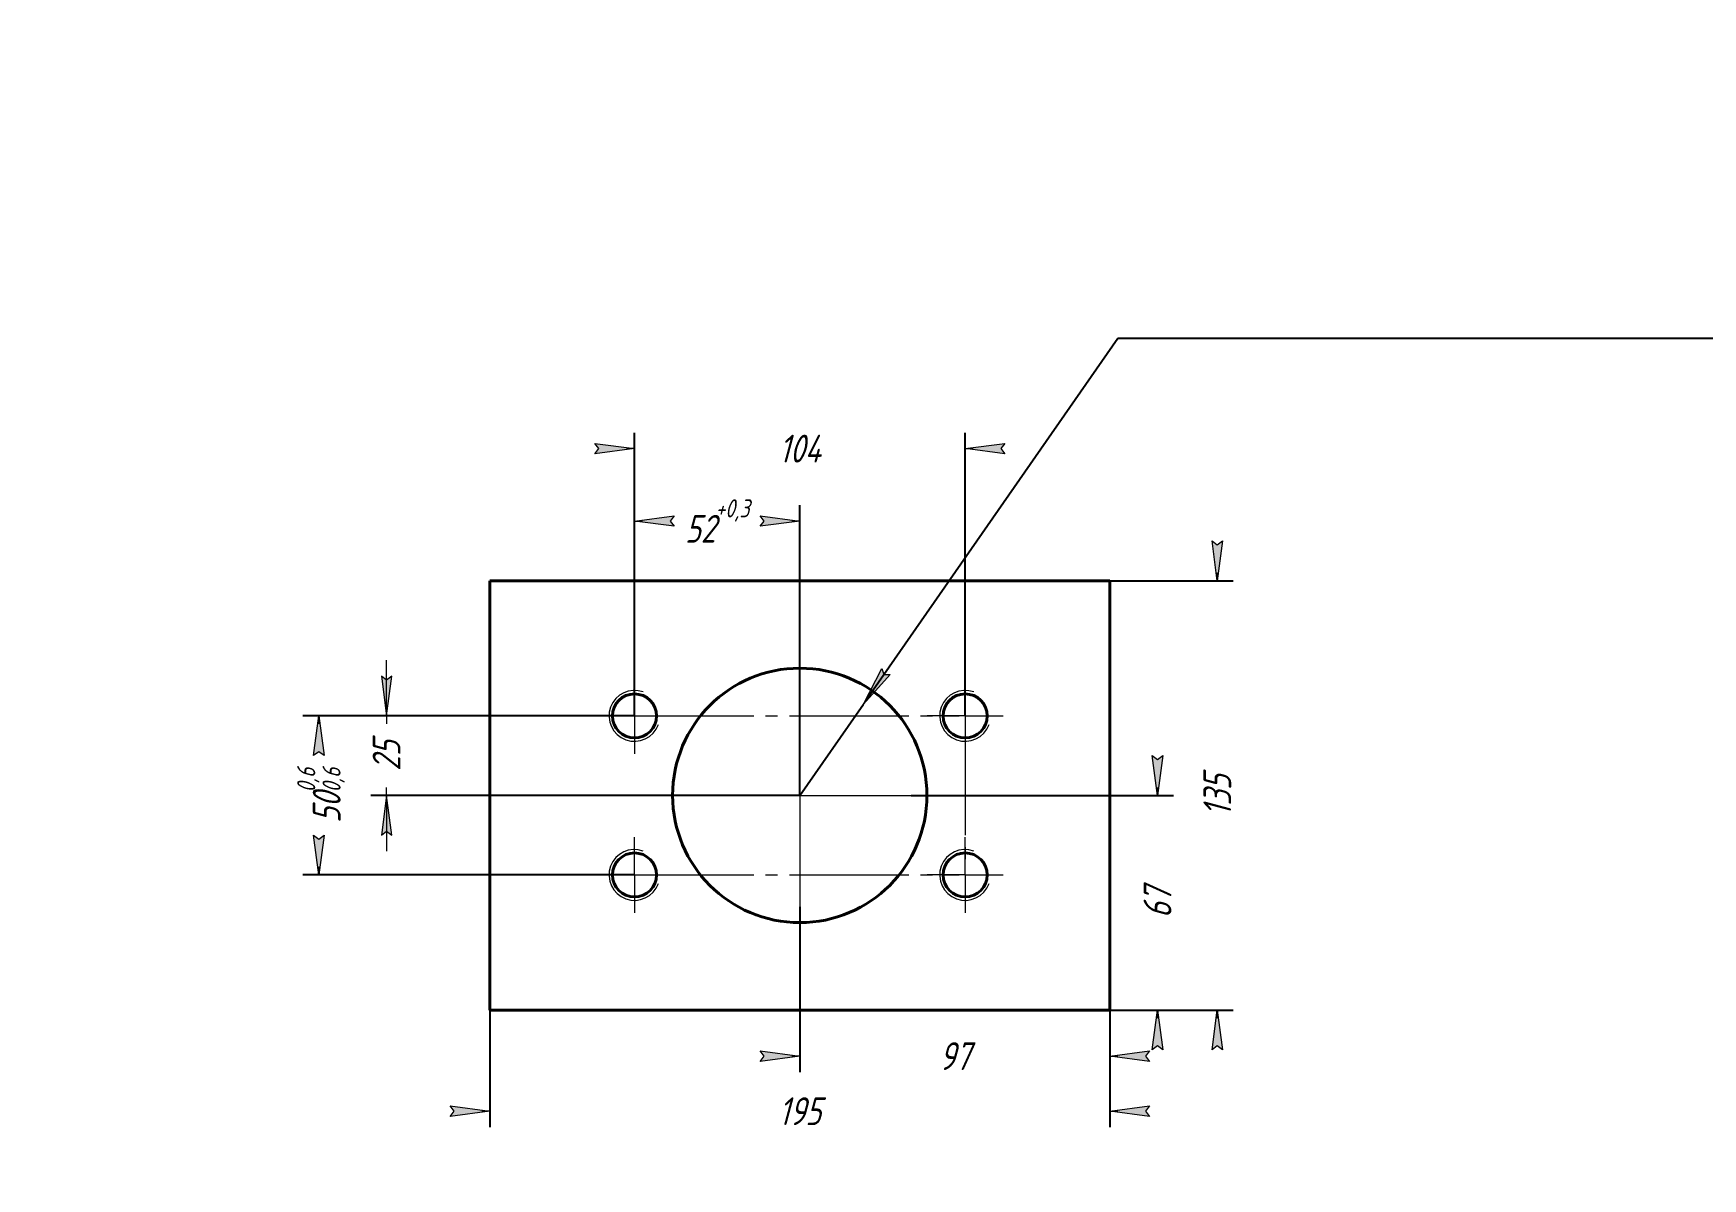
# Model space of a CAD drawing. Header units: millimetres. Extents: x 0 to 210, y 0 to 297.
# Drawn here: x 0 to 210, y 153 to 297 of the extents above; entities that cross this region are included whole.
import ezdxf

# ---------------------------------------------------------------- set-up
doc = ezdxf.new("R2010")
doc.units = ezdxf.units.MM
for name, pattern in [('K5LT_AXLED', [19.5, 15, -1.5, 1.5, -1.5]), ('K5LT_BASIC', [0]), ('K5LT_THIN', [0])]:
    doc.linetypes.add(name, pattern=pattern)
doc.layers.add('Системный слой', color=7, linetype='Continuous')
doc.styles.add('KDIMTEXTSTYLE', font='GOST_AU.SHX', dxfattribs={"width": 0.96, "oblique": 15, "height": 5})
doc.dimstyles.new('KDIMSTYLE (0.40)', dxfattribs={"dimtxt": 5, "dimasz": 1, "dimexe": 2, "dimexo": 0.0625, "dimgap": 1, "dimtad": 1, "dimlfac": 2.5, "dimtxsty": 'KDIMTEXTSTYLE', "dimsah": 1, "dimcen": 0.09, "dimdle": 1, "dimadec": 0, "dimazin": 0, "dimtfac": 0.667, "dimtmove": 0, "dimatfit": 3, "dimfxl": 1, "dimtvp": 1, "dimtolj": 1, "dimtzin": 0, "dimarcsym": 0})

# ---------------------------------------------------------------- blocks, each defined once
blk = doc.blocks.new('U5')
at = {"layer": 'Системный слой', "color": 30, "linetype": 'K5LT_AXLED', "lineweight": 18, "true_color": 0xff8000}
for q in [(96.41991050763488, 219.1622222804945), (78.41991050763488, 201.1622222804945), (114.4199105076349, 201.1622222804945), (96.41991050763488, 183.1622222804945)]:
    blk.add_line((96.41991050763488, 201.1622222804945), q, dxfattribs=at)
blk = doc.blocks.new('U6')
at = {"layer": 'Системный слой', "color": 30, "linetype": 'K5LT_AXLED', "lineweight": 18, "true_color": 0xff8000}
for q in [(96.41991050763488, 219.1622222804945), (78.41991050763488, 201.1622222804945), (114.4199105076349, 201.1622222804945), (96.41991050763488, 183.1622222804945)]:
    blk.add_line((96.41991050763488, 201.1622222804945), q, dxfattribs=at)
blk = doc.blocks.new('U7')
at = {"layer": 'Системный слой', "color": 30, "linetype": 'K5LT_AXLED', "lineweight": 18, "true_color": 0xff8000}
for q in [(75.61991050763487, 215.9292095784945), (70.85292320963487, 211.1622222804945), (116.4529232096349, 211.1622222804945), (75.61991050763487, 206.3952349824945)]:
    blk.add_line((75.61991050763487, 211.1622222804945), q, dxfattribs=at)
blk = doc.blocks.new('U8')
at = {"layer": 'Системный слой', "color": 30, "linetype": 'K5LT_AXLED', "lineweight": 18, "true_color": 0xff8000}
for q in [(75.61991050763487, 195.9292095784945), (70.85292320963487, 191.1622222804945), (116.4529232096349, 191.1622222804945), (75.61991050763487, 186.3952349824945)]:
    blk.add_line((75.61991050763487, 191.1622222804945), q, dxfattribs=at)
blk = doc.blocks.new('U9')
at = {"layer": 'Системный слой', "color": 30, "linetype": 'K5LT_AXLED', "lineweight": 18, "true_color": 0xff8000}
for q in [(117.2199105076349, 195.9292095784945), (112.4529232096349, 191.1622222804945), (121.9868978056349, 191.1622222804945), (117.2199105076349, 186.3952349824945)]:
    blk.add_line((117.2199105076349, 191.1622222804945), q, dxfattribs=at)
blk = doc.blocks.new('U10')
at = {"layer": 'Системный слой', "color": 30, "linetype": 'K5LT_AXLED', "lineweight": 18, "true_color": 0xff8000}
for q in [(117.2199105076349, 215.9292095784945), (112.4529232096349, 211.1622222804945), (121.9868978056349, 211.1622222804945), (117.2199105076349, 192.1692386670094)]:
    blk.add_line((117.2199105076349, 211.1622222804945), q, dxfattribs=at)
blk = doc.blocks.new('KDIMARROW_01')
at = {"layer": 'Системный слой'}
blk.add_hatch(color=0, dxfattribs=at).paths.add_polyline_path([(0, 0), (-5, 0.658262491226197), (-4.5, 5.51091059616309e-16), (-5, -0.6582624912261956)])
at = {"layer": 'Системный слой', "color": 0, "linetype": 'K5LT_THIN', "lineweight": 18}
for p, q in [((-4.5, 5.51091059616309e-16), (-5, 0.658262491226197)), ((-5, 0.658262491226197), (0, 0)), ((0, 0), (-5, -0.6582624912261956)), ((-5, -0.6582624912261956), (-4.5, 5.51091059616309e-16)), ((0, 0), (-1, 0))]:
    blk.add_line(p, q, dxfattribs=at)
blk = doc.blocks.new('KDIMARROW_02')
at = {"layer": 'Системный слой'}
blk.add_hatch(color=0, dxfattribs=at).paths.add_polyline_path([(4.5, -5.51091059616309e-16), (5, 0.6582624912261956), (0, 0), (5, -0.658262491226197)])
at = {"layer": 'Системный слой', "color": 0, "linetype": 'K5LT_THIN', "lineweight": 18}
for p, q in [((0, 0), (-1, 0)), ((5, 0.6582624912261956), (0, 0)), ((0, 0), (5, -0.658262491226197)), ((0, 0), (7, -8.572527594031472e-16)), ((4.5, -5.51091059616309e-16), (5, 0.6582624912261956)), ((5, -0.658262491226197), (4.5, -5.51091059616309e-16))]:
    blk.add_line(p, q, dxfattribs=at)

msp = doc.modelspace()

# ---------------------------------------------------------------- linework, layer by layer
at = {"layer": 'Системный слой', "color": 150, "linetype": 'K5LT_BASIC', "lineweight": 40, "true_color": 0x0080ff}
for p, q in [((57.41991050763487, 228.1622222804945), (135.4199105076349, 228.1622222804945)), ((57.41991050763488, 174.1622222804945), (57.41991050763487, 228.1622222804945)), ((135.4199105076349, 228.1622222804945), (135.4199105076349, 174.1622222804945)), ((135.4199105076349, 174.1622222804945), (57.41991050763488, 174.1622222804945))]:
    msp.add_line(p, q, dxfattribs=at)
for centre, radius in [((96.41991050763488, 201.1622222804945), 16), ((75.61991050763487, 211.1622222804945), 2.766987297999998), ((117.2199105076349, 211.1622222804945), 2.766987298), ((75.61991050763487, 191.1622222804945), 2.766987297999998), ((117.2199105076349, 191.1622222804945), 2.766987298000002)]:
    msp.add_circle(centre, radius, dxfattribs=at)
at = {"layer": 'Системный слой', "color": 7, "linetype": 'K5LT_THIN', "lineweight": 18}
for centre in [(75.61991050763487, 211.1622222804945), (117.2199105076349, 211.1622222804945), (75.61991050763487, 191.1622222804945), (117.2199105076349, 191.1622222804945)]:
    msp.add_arc(centre, 3.2, 70, 340, dxfattribs=at)

# ---------------------------------------------------------------- block references
at = {"layer": 'Системный слой'}
for name in ['U5', 'U6', 'U7', 'U10', 'U8', 'U9']:
    msp.add_blockref(name, (0, 0), dxfattribs=at)

# ---------------------------------------------------------------- dimensions: what is measured, and where the dimension line sits
at = {"layer": 'Системный слой', "color": 7}
msp.add_diameter_dim(center=(96.41991050763488, 201.16222228049446), radius=14.000000000000018, location=(136.4199105076349, 258.6694087641182), dimstyle='KDIMSTYLE (0.40)', override={"dimtih": 1, "dimtoh": 1, "dimpost": '\\H3.5;\\W0.965;\\Q15;\\Q15;(\\H3.5;\\W0.965;\\Q15;∅<>\\H3.5;\\W0.965;\\Q15;\\Q15;H12\\H3.5;\\W0.965;\\Q15;\\Q15;)', "dimblk1": 'KDIMARROW_01', "dimblk2": 'KDIMARROW_01', "dimclrt": 7, "dimtmove": 1, "dimatfit": 2, "dimtolj": 1}, dxfattribs=at).render()
for base, p1, p2, location, override in [((75.61991050763487, 244.7767041299381), (117.2199105076349, 211.1622222804945), (75.61991050763487, 211.1622222804945), (96.41991050763488, 244.7767041299381), {"dimexo": 0, "dimpost": '\\H3.5;\\W0.965;\\Q15;<>', "dimblk1": 'KDIMARROW_01', "dimblk2": 'KDIMARROW_01', "dimse1": 0, "dimse2": 0, "dimclrt": 7, "dimtolj": 1}), ((96.41991050763488, 235.6739534968416), (75.61991050763487, 211.1622222804945), (96.41991050763488, 201.1622222804945), (86.01991050763488, 235.6739534968416), {"dimexo": 0, "dimpost": '\\H3.5;\\W0.965;\\Q15;<>\\H0.65x;\\S+0,3^;\\H1.5x;', "dimblk1": 'KDIMARROW_01', "dimblk2": 'KDIMARROW_01', "dimse1": 0, "dimse2": 0, "dimclrt": 7, "dimtolj": 1}), ((57.41991050763488, 161.4482518823494), (135.4199105076349, 174.1622222804945), (57.41991050763488, 174.1622222804945), (96.41991050763488, 161.4482518823494), {"dimexo": 0, "dimpost": '\\H3.5;\\W0.965;\\Q15;<>', "dimblk1": 'KDIMARROW_01', "dimblk2": 'KDIMARROW_01', "dimse1": 0, "dimse2": 0, "dimclrt": 7, "dimtolj": 1})]:
    msp.add_linear_dim(base=base, p1=p1, p2=p2, location=location, dimstyle='KDIMSTYLE (0.40)', override=override, dxfattribs=at).render()
for base, p1, p2, location, override in [((148.9421956929016, 174.1622222804945), (123.4199105076349, 228.1622222804945), (123.4199105076349, 174.1622222804945), (148.9421956929016, 201.1622222804945), {"dimexo": 0, "dimpost": '\\H3.5;\\W0.965;\\Q15;<>', "dimblk1": 'KDIMARROW_01', "dimblk2": 'KDIMARROW_01', "dimse1": 0, "dimse2": 0, "dimclrt": 7, "dimtolj": 1}), ((44.43429061519987, 211.1622222804945), (96.41991050763488, 201.1622222804945), (75.61991050763487, 211.1622222804945), (44.43429061519987, 206.1622222804945), {"dimexo": 0, "dimpost": '\\H3.5;\\W0.965;\\Q15;<>', "dimblk1": 'KDIMARROW_02', "dimblk2": 'KDIMARROW_02', "dimse1": 0, "dimse2": 0, "dimclrt": 7, "dimtolj": 1}), ((35.9185063275265, 211.1622222804945), (75.61991050763487, 191.1622222804945), (75.61991050763487, 211.1622222804945), (35.9185063275265, 201.1622222804945), {"dimexo": 0, "dimpost": '\\H3.5;\\W0.965;\\Q15;<>\\H0.65x;\\S0,6^0,6;\\H1.5x;', "dimblk1": 'KDIMARROW_01', "dimblk2": 'KDIMARROW_01', "dimse1": 0, "dimse2": 0, "dimclrt": 7, "dimtolj": 1})]:
    msp.add_linear_dim(base=base, p1=p1, p2=p2, angle=90, location=location, dimstyle='KDIMSTYLE (0.40)', override=override, dxfattribs=at).render()
msp.add_linear_dim(base=(141.4213981847242, 174.1622222804945), p1=(110.4199105076349, 201.1622222804945), p2=(134.0336177882108, 174.1622222804945), angle=90, location=(141.4213981847242, 187.6622222804945), text='\\H3.5;\\W0.965;\\Q15;\\H3.5;\\W0.965;\\Q15;\\Q15;67', dimstyle='KDIMSTYLE (0.40)', override={"dimexo": 0, "dimblk1": 'KDIMARROW_01', "dimblk2": 'KDIMARROW_01', "dimse1": 0, "dimse2": 0, "dimclrt": 7, "dimtolj": 1}, dxfattribs=at).render()
msp.add_linear_dim(base=(96.41991050763488, 168.3757642721415), p1=(135.4199105076349, 174.1622222804945), p2=(96.41991050763488, 187.1622222804945), location=(115.9199105076349, 168.3757642721415), text='\\H3.5;\\W0.965;\\Q15;\\H3.5;\\W0.965;\\Q15;\\Q15;97', dimstyle='KDIMSTYLE (0.40)', override={"dimexo": 0, "dimblk1": 'KDIMARROW_01', "dimblk2": 'KDIMARROW_01', "dimse1": 0, "dimse2": 0, "dimclrt": 7, "dimtolj": 1}, dxfattribs=at).render()

doc.saveas('drawing.dxf')
